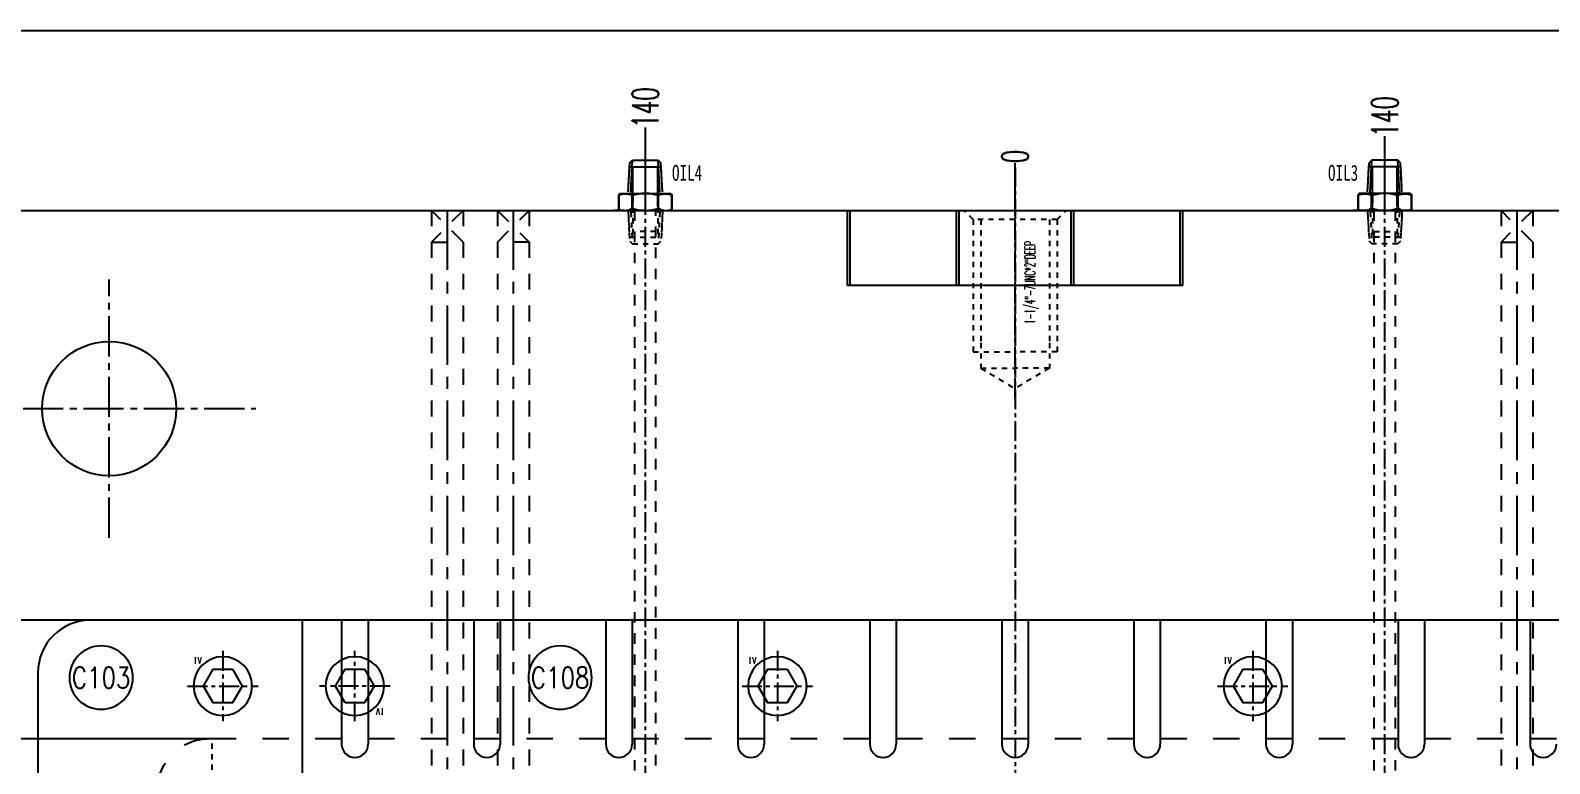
# Model space of a CAD drawing. Extents: x 14103 to 19353, y -3233 to 932.
# Drawn here: x 16832 to 17407, y 655 to 932 of the extents above; entities that cross this region are included whole.
import ezdxf
from ezdxf.enums import TextEntityAlignment as Align

# ---------------------------------------------------------------- set-up
doc = ezdxf.new("R2010")
doc.units = 0
doc.header["$LTSCALE"] = 20
doc.header["$MEASUREMENT"] = 0
for name, pattern in [('CENTER', [0.6, 0.375, -0.075, 0.075, -0.075]), ('CENTER2', [28.575, 19.05, -3.175, 3.175, -3.175]), ('DASHED', [0.2, 0.1, -0.1]), ('HIDDEN', [0.2, 0.1, -0.1])]:
    doc.linetypes.add(name, pattern=pattern)
doc.layers.get('0').update_dxf_attribs({"linetype": 'CONTINUOUS'})
doc.layers.get('DEFPOINTS').update_dxf_attribs({"linetype": 'CONTINUOUS'})
for name, color, linetype in [('CENTER', 1, 'CENTER'), ('CONTINUOUS', 7, 'CONTINUOUS'), ('DEFAULT_2', 8, 'HIDDEN'), ('DIM', 3, 'CONTINUOUS'), ('HOLD DOWN', 7, 'CONTINUOUS'), ('MXB', 3, 'CONTINUOUS'), ('OIL', 7, 'CONTINUOUS'), ('SCREW', 7, 'CONTINUOUS'), ('VENTING', 7, 'CONTINUOUS'), ('water-2', 7, 'CONTINUOUS')]:
    doc.layers.add(name, color=color, linetype=linetype)
doc.styles.add('lxy2', font='txt.shx', dxfattribs={"width": 0.6})
doc.styles.add('LXY4', font='simplex.shx', dxfattribs={"width": 0.7, "height": 6})
doc.styles.get("Standard").update_dxf_attribs({"font": 'txt.shx', "width": 0.5, "bigfont": 'hztxt.shx'})
doc.dimstyles.new('10', dxfattribs={"dimtxt": 10, "dimasz": 5, "dimexe": 2.5, "dimexo": 0, "dimgap": 1, "dimtad": 0, "dimdsep": 46, "dimtxsty": 'lxy2', "dimcen": -3, "dimclrd": 113, "dimclre": 113, "dimclrt": 3, "dimazin": 2, "dimtfac": 1, "dimtofl": 0, "dimtmove": 0, "dimatfit": 3, "dimfxl": 1, "dimtolj": 1, "dimtzin": 0, "dimarcsym": 0})

# ---------------------------------------------------------------- blocks, each defined once
blk = doc.blocks.new('AC_LXY_BLK610')
at = {"layer": 'SCREW', "color": 1, "linetype": 'CENTER'}
for p, q in [((0, 13.33), (0, -13.34)), ((13.33, 0), (-13.34, 0))]:
    blk.add_line(p, q, dxfattribs=at)
at = {"layer": 'SCREW', "color": 0, "linetype": 'ByBlock'}
blk.add_lwpolyline([(-3.67, 6.35), (-7.33, 0), (-3.67, -6.35), (3.67, -6.35), (7.33, 0), (3.67, 6.35)], close=True, dxfattribs=at)
blk.add_circle((0, 0), 11.11, dxfattribs=at)
at = {"layer": 'SCREW', "style": 'lxy2', "width": 0.6}
blk.add_text('V1', height=2.5, dxfattribs=at).set_placement((9.63, 9.63), align=Align.MIDDLE_CENTER)
blk = doc.blocks.new('MXB_ITEM')
blk.add_circle((0, 0), 6)
at = {"width": 0.8}
blk.add_attdef('ITEM', text='', height=4, dxfattribs=at).set_placement((0, 0), align=Align.MIDDLE_CENTER)
blk = doc.blocks.new('*D97')
at = {"layer": 'DEFPOINTS', "color": 0}
for p in [(16564.92, 864.09), (16654.36, 864.09), (17204.36, 164.09)]:
    blk.add_point(p, dxfattribs=at)
at = {"layer": 'DIM', "color": 113, "lineweight": -2}
blk.add_line((16654.36, 864.09), (16564.92, 864.09), dxfattribs=at)
at = {"layer": 'DIM', "color": 3, "insert": (16556.92, 864.09), "char_height": 10, "attachment_point": 5, "style": 'lxy2'}
blk.add_mtext('\\A1;700', dxfattribs=at)
blk = doc.blocks.new('*D93')
at = {"layer": 'DEFPOINTS', "color": 0, "linetype": 'Continuous'}
for p in [(17204.36, 881.99), (17204.36, 864.09), (17204.36, 164.09)]:
    blk.add_point(p, dxfattribs=at)
at = {"layer": 'OIL', "color": 113, "linetype": 'Continuous', "lineweight": -2}
blk.add_line((17204.36, 864.09), (17204.36, 881.99), dxfattribs=at)
at = {"layer": 'OIL', "color": 3, "linetype": 'Continuous', "insert": (17204.36, 884.49), "char_height": 10, "attachment_point": 5, "rotation": 90, "style": 'lxy2'}
blk.add_mtext('\\A1;0', dxfattribs=at)
blk = doc.blocks.new('*D92')
at = {"layer": 'DEFPOINTS', "color": 0, "linetype": 'Continuous'}
for p in [(17344.36, 892.14), (17344.36, 863.85), (17204.36, 164.09)]:
    blk.add_point(p, dxfattribs=at)
at = {"layer": 'OIL', "color": 113, "linetype": 'Continuous', "lineweight": -2}
blk.add_line((17344.36, 863.85), (17344.36, 892.14), dxfattribs=at)
at = {"layer": 'OIL', "color": 3, "linetype": 'Continuous', "insert": (17344.36, 899.64), "char_height": 10, "attachment_point": 5, "rotation": 90, "style": 'lxy2'}
blk.add_mtext('\\A1;140', dxfattribs=at)
blk = doc.blocks.new('*D91')
at = {"layer": 'DEFPOINTS', "color": 0, "linetype": 'Continuous'}
for p in [(17064.36, 895.48), (17064.36, 863.85), (17204.36, 164.09)]:
    blk.add_point(p, dxfattribs=at)
at = {"layer": 'OIL', "color": 113, "linetype": 'Continuous', "lineweight": -2}
blk.add_line((17064.36, 863.85), (17064.36, 895.48), dxfattribs=at)
at = {"layer": 'OIL', "color": 3, "linetype": 'Continuous', "insert": (17064.36, 902.98), "char_height": 10, "attachment_point": 5, "rotation": 90, "style": 'lxy2'}
blk.add_mtext('\\A1;140', dxfattribs=at)
blk = doc.blocks.new('*D88')
at = {"layer": 'DEFPOINTS', "color": 0}
for p in [(16564.92, 709.09), (16854.36, 709.09), (17204.36, 164.09)]:
    blk.add_point(p, dxfattribs=at)
at = {"layer": 'DIM', "color": 113, "lineweight": -2}
blk.add_line((16854.36, 709.09), (16564.92, 709.09), dxfattribs=at)
at = {"layer": 'DIM', "color": 3, "insert": (16555.92, 709.09), "char_height": 10, "attachment_point": 5, "style": 'lxy2'}
blk.add_mtext('\\A1;545', dxfattribs=at)
blk = doc.blocks.new('*D115')
at = {"layer": 'DEFPOINTS', "color": 0}
for p in [(17554.36, 709.09), (17770.26, 709.09), (17204.36, 164.09)]:
    blk.add_point(p, dxfattribs=at)
at = {"layer": 'DIM', "color": 113, "lineweight": -2}
blk.add_line((17554.36, 709.09), (17770.26, 709.09), dxfattribs=at)
at = {"layer": 'DIM', "color": 3, "insert": (17779.26, 709.09), "char_height": 10, "attachment_point": 5, "style": 'lxy2'}
blk.add_mtext('\\A1;545', dxfattribs=at)
blk = doc.blocks.new('*D114')
at = {"layer": 'DEFPOINTS', "color": 0}
for p in [(17517.7, 684.09), (17770.26, 684.09), (17204.36, 164.09)]:
    blk.add_point(p, dxfattribs=at)
at = {"layer": 'DIM', "color": 113, "lineweight": -2}
blk.add_line((17517.7, 684.09), (17770.26, 684.09), dxfattribs=at)
at = {"layer": 'DIM', "color": 3, "insert": (17778.76, 684.09), "char_height": 10, "attachment_point": 5, "style": 'lxy2'}
blk.add_mtext('\\A1;520', dxfattribs=at)
blk = doc.blocks.new('*D113')
at = {"layer": 'DEFPOINTS', "color": 0}
for p in [(17754.36, 864.09), (17770.26, 864.09), (17204.36, 164.09)]:
    blk.add_point(p, dxfattribs=at)
at = {"layer": 'DIM', "color": 113, "lineweight": -2}
blk.add_line((17754.36, 864.09), (17770.26, 864.09), dxfattribs=at)
at = {"layer": 'DIM', "color": 3, "insert": (17778.26, 864.09), "char_height": 10, "attachment_point": 5, "style": 'lxy2'}
blk.add_mtext('\\A1;700', dxfattribs=at)
blk = doc.blocks.new('*D116')
at = {"layer": 'DEFPOINTS', "color": 0}
for p in [(17760.7, 664.09), (17770.26, 664.09), (17204.36, 164.09)]:
    blk.add_point(p, dxfattribs=at)
at = {"layer": 'DIM', "color": 113, "lineweight": -2}
blk.add_line((17760.7, 664.09), (17770.26, 664.09), dxfattribs=at)
at = {"layer": 'DIM', "color": 3, "insert": (17778.26, 664.09), "char_height": 10, "attachment_point": 5, "style": 'lxy2'}
blk.add_mtext('\\A1;500', dxfattribs=at)
blk = doc.blocks.new('*D89')
at = {"layer": 'DEFPOINTS', "color": 0}
for p in [(16564.92, 664.09), (16900.36, 664.09), (17204.36, 164.09)]:
    blk.add_point(p, dxfattribs=at)
at = {"layer": 'DIM', "color": 113, "lineweight": -2}
blk.add_line((16900.36, 664.09), (16564.92, 664.09), dxfattribs=at)
at = {"layer": 'DIM', "color": 3, "insert": (16556.92, 664.09), "char_height": 10, "attachment_point": 5, "style": 'lxy2'}
blk.add_mtext('\\A1;500', dxfattribs=at)

msp = doc.modelspace()

# ---------------------------------------------------------------- linework, layer by layer
at = {"layer": 'CENTER'}
msp.add_line((17204.363, 880.347), (17204.363, -552.166), dxfattribs=at)
at = {"layer": 'CONTINUOUS'}
for p, q in [((16654.363, 864.09), (17754.363, 864.09)), ((17140.863, 835.64), (17140.863, 864.09)), ((17141.863, 835.64), (17141.863, 864.09)), ((17182.138, 835.64), (17182.138, 864.09)), ((17183.138, 835.64), (17183.138, 864.09)), ((17225.588, 835.64), (17225.588, 864.09)), ((17226.588, 835.64), (17226.588, 864.09)), ((17266.863, 835.64), (17266.863, 864.09)), ((17267.863, 835.64), (17267.863, 864.09)), ((17267.863, 835.64), (17140.863, 835.64))]:
    msp.add_line(p, q, dxfattribs=at)
at = {"layer": 'CONTINUOUS', "color": 1, "linetype": 'CENTER2', "ltscale": 0.04}
for p, q in [((16861.363, 740.207), (16861.363, 837.973)), ((16805.863, 789.09), (16916.863, 789.09))]:
    msp.add_line(p, q, dxfattribs=at)
at = {"layer": 'CONTINUOUS'}
msp.add_circle((16861.363, 789.09), 25.4, dxfattribs=at)
at = {"layer": 'DEFAULT_2', "color": 8, "linetype": 'HIDDEN'}
msp.add_line((16900.363, 652.368), (16900.363, 664.091), dxfattribs=at)
at = {"layer": 'DIM'}
msp.add_lwpolyline([(14103.26, 932.193), (17841.354, 932.193), (17841.354, -1843.388), (14103.26, -1843.388)], close=True, dxfattribs=at)
at = {"layer": 'HOLD DOWN', "color": 0, "linetype": 'ByBlock'}
for p, q in [((17554.363, 709.09), (16854.363, 709.09)), ((16934.558, 644.551), (16934.558, 709.09)), ((16834.363, 689.09), (16834.363, 214.09))]:
    msp.add_line(p, q, dxfattribs=at)
at = {"layer": 'HOLD DOWN', "color": 6, "linetype": 'HIDDEN', "ltscale": 5}
msp.add_line((17509.363, 664.09), (16899.363, 664.09), dxfattribs=at)
at = {"layer": 'HOLD DOWN', "color": 0, "linetype": 'ByBlock'}
msp.add_arc((16854.363, 689.09), 20, 90, 180, dxfattribs=at)
at = {"layer": 'HOLD DOWN', "color": 6, "linetype": 'HIDDEN', "ltscale": 5}
msp.add_arc((16899.363, 644.09), 20, 90, 180, dxfattribs=at)
at = {"layer": 'OIL', "color": 4, "linetype": 'ByBlock'}
for p, q in [((17057.862, 871.075), (17058.439, 882.076)), ((17057.933, 872.865), (17058.339, 880.6)), ((17058.339, 880.6), (17070.387, 880.6)), ((17058.439, 882.076), (17059.491, 883.075)), ((17058.861, 871.022), (17059.493, 883.075)), ((17059.491, 883.075), (17069.234, 883.075)), ((17059.667, 865.433), (17059.667, 880.6)), ((17069.058, 865.433), (17069.058, 880.6)), ((17069.864, 871.022), (17069.233, 883.075)), ((17069.234, 883.075), (17070.286, 882.076)), ((17070.863, 871.075), (17070.286, 882.076)), ((17070.792, 872.865), (17070.387, 880.6)), ((17337.862, 871.075), (17338.439, 882.076)), ((17337.933, 872.865), (17338.339, 880.6)), ((17350.387, 880.6), (17338.339, 880.6)), ((17339.491, 883.075), (17338.439, 882.076)), ((17338.861, 871.022), (17339.493, 883.075)), ((17349.234, 883.075), (17339.491, 883.075)), ((17339.667, 865.433), (17339.667, 880.6)), ((17349.058, 865.433), (17349.058, 880.6)), ((17349.864, 871.022), (17349.233, 883.075)), ((17350.286, 882.076), (17349.234, 883.075)), ((17350.863, 871.075), (17350.286, 882.076)), ((17350.792, 872.865), (17350.387, 880.6)), ((17054.678, 870.479), (17054.281, 870.082)), ((17054.281, 864.487), (17054.281, 870.082)), ((17054.281, 870.082), (17054.281, 864.487)), ((17054.678, 870.479), (17074.048, 870.479)), ((17059.322, 864.884), (17059.322, 869.686)), ((17069.404, 864.884), (17069.404, 869.686)), ((17074.048, 870.479), (17074.445, 870.082)), ((17074.445, 864.487), (17074.445, 870.082)), ((17074.445, 870.082), (17074.445, 864.487)), ((17334.678, 870.479), (17334.281, 870.082)), ((17334.281, 870.082), (17334.281, 864.487)), ((17334.281, 864.487), (17334.281, 870.082)), ((17354.048, 870.479), (17334.678, 870.479)), ((17339.322, 864.884), (17339.322, 869.686)), ((17349.404, 864.884), (17349.404, 869.686)), ((17354.048, 870.479), (17354.445, 870.082)), ((17354.445, 870.082), (17354.445, 864.487)), ((17354.445, 864.487), (17354.445, 870.082)), ((17054.678, 864.09), (17054.281, 864.487)), ((17054.678, 864.09), (17074.048, 864.09)), ((17074.048, 864.09), (17074.445, 864.487)), ((17334.678, 864.09), (17334.281, 864.487)), ((17354.048, 864.09), (17334.678, 864.09)), ((17354.048, 864.09), (17354.445, 864.487))]:
    msp.add_line(p, q, dxfattribs=at)
at = {"layer": 'OIL', "color": 4, "linetype": 'DASHED'}
for p, q in [((17059.667, 869.136), (17059.667, 853.97)), ((17069.058, 869.136), (17069.058, 853.97)), ((17339.667, 869.136), (17339.667, 853.97)), ((17349.058, 869.136), (17349.058, 853.97)), ((17057.862, 863.495), (17058.439, 852.494)), ((17058.861, 863.547), (17059.493, 851.495)), ((17069.864, 863.547), (17069.233, 851.495)), ((17070.863, 863.495), (17070.286, 852.494)), ((17337.862, 863.495), (17338.439, 852.494)), ((17338.861, 863.547), (17339.493, 851.495)), ((17349.864, 863.547), (17349.233, 851.495)), ((17350.863, 863.495), (17350.286, 852.494)), ((17057.933, 861.704), (17058.339, 853.97)), ((17070.792, 861.704), (17070.387, 853.97)), ((17337.933, 861.704), (17338.339, 853.97)), ((17350.792, 861.704), (17350.387, 853.97)), ((17058.339, 853.97), (17070.387, 853.97)), ((17058.439, 852.494), (17059.491, 851.495)), ((17059.491, 851.495), (17069.234, 851.495)), ((17068.363, 856.09), (17060.363, 856.09)), ((17069.234, 851.495), (17070.286, 852.494)), ((17350.387, 853.97), (17338.339, 853.97)), ((17339.491, 851.495), (17338.439, 852.494)), ((17349.234, 851.495), (17339.491, 851.495)), ((17340.363, 856.09), (17348.363, 856.09)), ((17350.286, 852.494), (17349.234, 851.495))]:
    msp.add_line(p, q, dxfattribs=at)
at = {"layer": 'OIL', "color": 4, "linetype": 'DASHED', "ltscale": 2}
for p, q in [((17064.363, 864.09), (17049.363, 864.09)), ((17060.363, 588.09), (17060.363, 863.85)), ((17068.363, 478.021), (17068.363, 863.85)), ((17344.363, 864.09), (17329.363, 864.09)), ((17340.363, 588.09), (17340.363, 864.09)), ((17348.363, 588.09), (17348.363, 864.09))]:
    msp.add_line(p, q, dxfattribs=at)
at = {"layer": 'OIL', "color": 2, "linetype": 'CENTER'}
for p, q in [((17064.363, 478.35), (17064.363, 864.09)), ((17344.363, 478.35), (17344.363, 864.09))]:
    msp.add_line(p, q, dxfattribs=at)
at = {"layer": 'OIL', "color": 4, "linetype": 'ByBlock'}
for centre, radius, start, end in [((17056.801, 864.615), 5.663, 63.569873, 116.430127), ((17064.363, 854.075), 16.404, 72.103449, 107.896551), ((17071.924, 864.615), 5.663, 63.569873, 116.430127), ((17336.801, 864.615), 5.663, 63.569873, 116.430127), ((17344.363, 854.075), 16.404, 72.103449, 107.896551), ((17351.924, 864.615), 5.663, 63.569873, 116.430127), ((17056.401, 869.774), 5.696, 248.150145, 300.85303), ((17064.363, 880.494), 16.404, 252.103449, 287.896551), ((17072.325, 869.774), 5.696, 239.14697, 291.849855), ((17336.401, 869.774), 5.696, 248.150145, 300.85303), ((17344.363, 880.494), 16.404, 252.103449, 287.896551), ((17352.325, 869.774), 5.696, 239.14697, 291.849855)]:
    msp.add_arc(centre, radius, start, end, dxfattribs=at)
at = {"layer": 'SCREW', "color": 1, "linetype": 'CENTER'}
msp.add_line((17204.363, 793.137), (17204.363, 870.424), dxfattribs=at)
at = {"layer": 'SCREW', "color": 2, "linetype": 'HIDDEN'}
for p, q in [((17188.488, 860.59), (17184.988, 864.09)), ((17220.238, 860.59), (17223.738, 864.09)), ((17220.238, 860.59), (17188.488, 860.59)), ((17191.388, 860.59), (17191.388, 813.987)), ((17217.338, 860.59), (17217.338, 813.987)), ((17191.388, 804.4), (17204.363, 804.4)), ((17191.388, 804.4), (17204.363, 804.4)), ((17191.388, 804.4), (17204.363, 804.4)), ((17217.338, 804.4), (17204.363, 804.4)), ((17217.338, 804.4), (17204.363, 804.4)), ((17217.338, 804.4), (17204.363, 804.4))]:
    msp.add_line(p, q, dxfattribs=at)
for points in [[(17188.483, 860.595), (17188.483, 810.59), (17204.363, 810.59)], [(17220.243, 860.595), (17220.243, 810.59), (17204.363, 810.59)], [(17191.388, 813.987), (17191.388, 804.4), (17204.363, 796.681)], [(17191.388, 813.987), (17191.388, 804.4), (17204.363, 796.681)], [(17217.338, 813.987), (17217.338, 804.4), (17204.363, 796.681)], [(17217.338, 813.987), (17217.338, 804.4), (17204.363, 796.681)]]:
    msp.add_lwpolyline(points, dxfattribs=at)
at = {"layer": 'VENTING', "color": 5}
for p, q in [((16949.363, 709.09), (16949.363, 662.09)), ((16959.363, 709.09), (16959.363, 662.09)), ((16999.363, 709.09), (16999.363, 662.09)), ((17009.363, 709.09), (17009.363, 662.09)), ((17049.363, 709.09), (17049.363, 662.09)), ((17059.363, 709.09), (17059.363, 662.09)), ((17099.363, 709.09), (17099.363, 662.09)), ((17109.363, 709.09), (17109.363, 662.09)), ((17149.363, 709.09), (17149.363, 662.09)), ((17159.363, 709.09), (17159.363, 662.09)), ((17199.363, 709.09), (17199.363, 662.09)), ((17209.363, 709.09), (17209.363, 662.09)), ((17249.363, 709.09), (17249.363, 662.09)), ((17259.363, 709.09), (17259.363, 662.09)), ((17299.363, 709.09), (17299.363, 662.09)), ((17309.363, 709.09), (17309.363, 662.09)), ((17349.363, 709.09), (17349.363, 662.09)), ((17359.363, 709.09), (17359.363, 662.09)), ((17399.363, 709.09), (17399.363, 662.09))]:
    msp.add_line(p, q, dxfattribs=at)
for centre in [(16954.363, 662.09), (17004.363, 662.09), (17054.363, 662.09), (17104.363, 662.09), (17154.363, 662.09), (17204.363, 662.09), (17254.363, 662.09), (17304.363, 662.09), (17354.363, 662.09), (17404.363, 662.09)]:
    msp.add_arc(centre, 5, 180, 0, dxfattribs=at)
at = {"layer": 'water-2', "color": 11, "linetype": 'HIDDEN', "ltscale": 3}
for p, q in [((16983.363, 864.09), (16983.363, 555.09)), ((16995.363, 864.09), (16983.363, 852.09)), ((16995.363, 852.09), (16983.363, 864.09)), ((16995.363, 864.09), (16995.363, 555.09)), ((17008.363, 864.09), (17008.363, 495.09)), ((17008.363, 852.09), (17020.363, 864.09)), ((17008.363, 864.09), (17020.363, 852.09)), ((17020.363, 864.09), (17020.363, 495.09)), ((17388.363, 864.09), (17388.363, 495.09)), ((17400.363, 852.09), (17388.363, 864.09)), ((17400.363, 864.09), (17388.363, 852.09)), ((17400.363, 864.09), (17400.363, -535.91)), ((16983.363, 852.09), (16995.363, 852.09)), ((17020.363, 852.09), (17008.363, 852.09)), ((17388.363, 852.09), (17400.363, 852.09))]:
    msp.add_line(p, q, dxfattribs=at)
at = {"layer": 'water-2', "color": 1, "linetype": 'CENTER', "ltscale": 3}
for p, q in [((16989.363, 864.09), (16989.363, 214.091)), ((17014.363, 864.09), (17014.363, 214.09)), ((17394.363, 864.09), (17394.363, -535.909))]:
    msp.add_line(p, q, dxfattribs=at)

# ---------------------------------------------------------------- block references
at = {"layer": 'MXB', "color": 8}
ref = msp.add_blockref('MXB_ITEM', (16858.299, 687.3), dxfattribs=dict(at, xscale=-2, yscale=2, zscale=2, rotation=180))
ref.add_attrib('ITEM', 'C103', dxfattribs={"layer": '0', "height": 8, "width": 0.8}).set_placement((16858.299, 687.3), align=Align.MIDDLE_CENTER)
ref = msp.add_blockref('MXB_ITEM', (17032.096, 687.3), dxfattribs=dict(at, xscale=-2, yscale=2, zscale=2, rotation=180))
ref.add_attrib('ITEM', 'C108', dxfattribs={"layer": '0', "height": 8, "width": 0.8}).set_placement((17032.096, 687.3), align=Align.MIDDLE_CENTER)
at = {"layer": 'SCREW', "xscale": -1}
for p in [(16904.363, 684.09), (17114.363, 684.09), (17294.363, 684.09)]:
    msp.add_blockref('AC_LXY_BLK610', p, dxfattribs=at)
at = {"layer": 'SCREW', "xscale": -1, "rotation": 180}
msp.add_blockref('AC_LXY_BLK610', (16954.363, 684.09), dxfattribs=at)

# ---------------------------------------------------------------- texts
at = {"layer": 'OIL', "color": 4, "linetype": 'ByBlock', "char_height": 6, "width": 21.76, "style": 'LXY4'}
for s, insert, attachment_point in [('{\\f宋体|b0|i0|c134|p2;OIL4}', (17085.878, 875.198), 9), ('{\\f宋体|b0|i0|c134|p2;OIL3}', (17322.847, 875.198), 7)]:
    msp.add_mtext(s, dxfattribs=dict(at, insert=insert, attachment_point=attachment_point))
at = {"layer": 'SCREW', "color": 3, "linetype": 'ByBlock', "width": 0.5}
msp.add_text('1-1/4"-7UNC*2"DEEP', height=4, rotation=90, dxfattribs=at).set_placement((17212.02, 821.094))

# ---------------------------------------------------------------- dimensions: what is measured, and where the dimension line sits
at = {"layer": 'DIM'}
for feature_location, offset, picture, middle in [((16654.363, 864.09), (-89.447, 0), '*D97', (16556.916, 864.09)), ((17754.363, 864.09), (15.902, 0), '*D113', (17778.264, 864.09)), ((16854.363, 709.09), (-289.447, 0), '*D88', (16555.916, 709.09)), ((17554.363, 709.09), (215.902, 0), '*D115', (17779.264, 709.09)), ((17517.698, 684.09), (252.567, 0), '*D114', (17778.764, 684.09)), ((16900.363, 664.09), (-335.447, 0), '*D89', (16556.916, 664.09)), ((17760.696, 664.09), (9.568, 0), '*D116', (17778.264, 664.09))]:
    dim = msp.add_ordinate_dim(feature_location=feature_location, offset=offset, dtype=0, origin=(17204.363, 164.09), dimstyle='10', dxfattribs=at)
    dim.commit()
    dim.dimension.update_dxf_attribs({"geometry": picture, "text_midpoint": middle})
at = {"layer": 'OIL', "color": 4, "linetype": 'Continuous'}
for feature_location, offset, origin, picture, middle in [((17064.363, 863.85), (0, 31.63), (17204.363, 164.09), '*D91', (17064.363, 902.98)), ((17344.363, 863.85), (0, 28.285), (17204.363, 164.09), '*D92', (17344.363, 899.635)), ((17204.362661352, 864.090229489), (0, 17.903797325), (17204.362661352, 164.090229489), '*D93', (17204.362661352, 884.494026814))]:
    dim = msp.add_ordinate_dim(feature_location=feature_location, offset=offset, dtype=1, origin=origin, dimstyle='10', dxfattribs=at)
    dim.commit()
    dim.dimension.update_dxf_attribs({"geometry": picture, "text_midpoint": middle})

doc.saveas('drawing.dxf')
